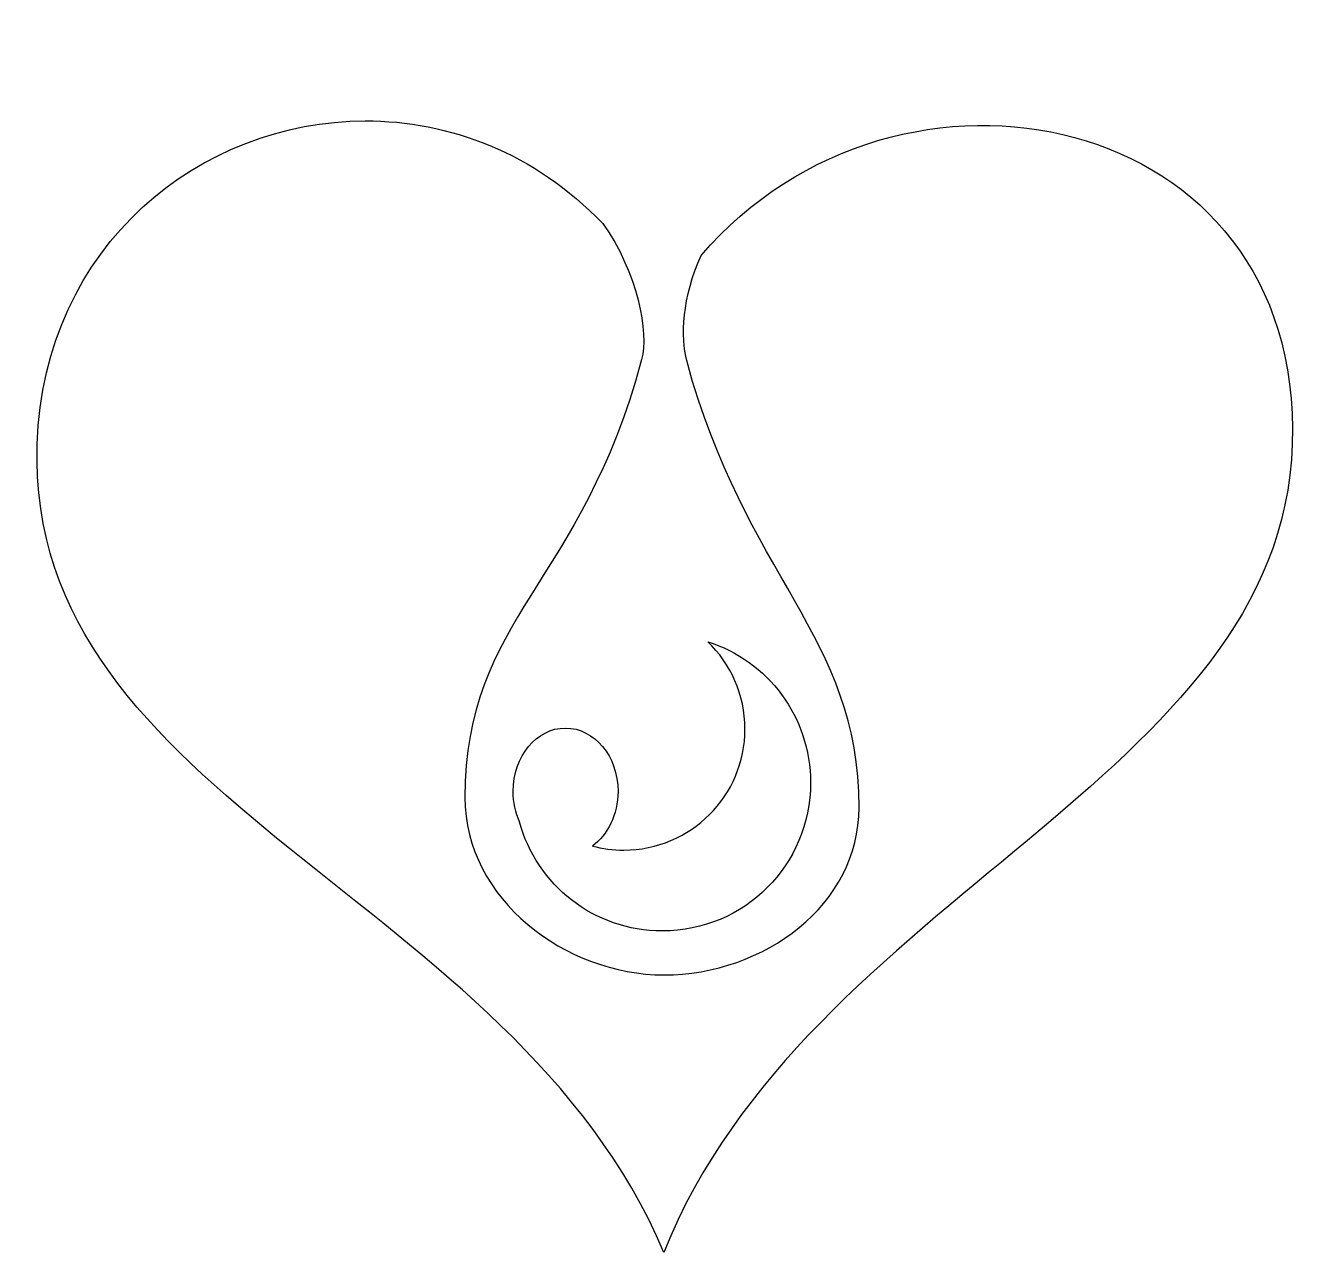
# Model space of a CAD drawing. Header units: centimetres. Extents: x -10 to 10.2, y -9.5 to 9.9.
import ezdxf

# ---------------------------------------------------------------- set-up
doc = ezdxf.new("R2010")
doc.units = ezdxf.units.CM
doc.header["$MEASUREMENT"] = 0
doc.layers.add('Layer 1', color=7, linetype='Continuous')

msp = doc.modelspace()

# ---------------------------------------------------------------- linework, layer by layer
at = {"layer": 'Layer 1'}
for points, knots in [([(-4.6701, 8.40323), (-7.25812, 8.39851), (-9.74729, 6.4549), (-9.85018, 3.29698), (-9.85018, 3.29698), (-10.03488, -2.3725), (-2.33517, -3.80858), (0.04749, -9.46802), (0.04749, -9.46802), (2.30305, -3.80908), (9.79871, -2.0317), (9.97539, 3.29694), (9.97539, 3.29694), (10.15165, 8.61234), (3.73858, 9.90833), (0.6378, 6.2764), (0.6378, 6.2764), (0.33773, 5.62592), (0.31374, 4.97581), (0.40984, 4.61734), (0.40984, 4.61734), (1.32252, 1.2111), (3.1322, 0.27244), (3.1322, -2.44052), (3.1322, -2.44052), (3.1322, -3.97535), (1.6306, -5.0853), (0.05006, -5.0853), (0.05006, -5.0853), (-1.49573, -5.0853), (-3.09411, -3.89764), (-3.09411, -2.28113), (-3.09411, -2.28113), (-3.09411, 0.54657), (-1.25082, 1.09496), (-0.3031, 4.63189), (-0.3031, 4.63189), (-0.1911, 5.04977), (-0.36129, 6.0112), (-0.91719, 6.78111), (-0.91719, 6.78111), (-0.91846, 6.78246), (-0.91985, 6.78364), (-0.92115, 6.78503), (-0.92115, 6.78503), (-1.99137, 7.89902), (-3.3437, 8.40567), (-4.67014, 8.40323), (-4.67014, 8.40323), (-4.67014, 8.40323), (-4.6701, 8.40323), (-4.6701, 8.40323)], [0, 0, 0, 0, 0.07142857, 0.07142857, 0.07142857, 0.07142857, 0.14285714, 0.14285714, 0.14285714, 0.14285714, 0.21428571, 0.21428571, 0.21428571, 0.21428571, 0.28571429, 0.28571429, 0.28571429, 0.28571429, 0.35714286, 0.35714286, 0.35714286, 0.35714286, 0.42857143, 0.42857143, 0.42857143, 0.42857143, 0.5, 0.5, 0.5, 0.5, 0.57142857, 0.57142857, 0.57142857, 0.57142857, 0.64285714, 0.64285714, 0.64285714, 0.64285714, 0.71428571, 0.71428571, 0.71428571, 0.71428571, 0.78571429, 0.78571429, 0.78571429, 0.78571429, 0.85714286, 0.85714286, 0.85714286, 0.85714286, 1, 1, 1, 1]), ([(0.7419, 0.17795), (1.10353, -0.17027), (1.32959, -0.65879), (1.32959, -1.20052), (1.32959, -1.20052), (1.32959, -2.2575), (0.47202, -3.11385), (-0.58505, -3.11385), (-0.58505, -3.11385), (-0.75625, -3.11385), (-0.9226, -3.09137), (-1.08052, -3.04933), (-1.08052, -3.04933), (-0.83864, -2.87433), (-0.67596, -2.55356), (-0.67596, -2.18742), (-0.67596, -2.18742), (-0.67596, -1.63375), (-1.04775, -1.18593), (-1.50486, -1.18593), (-1.50486, -1.18593), (-1.96197, -1.18593), (-2.33241, -1.63375), (-2.33241, -2.18742), (-2.33241, -2.18742), (-2.33241, -2.36048), (-2.29598, -2.52375), (-2.23226, -2.66582), (-2.23226, -2.66582), (-1.96373, -3.662), (-1.05881, -4.3907), (0.02499, -4.3907), (0.02499, -4.3907), (1.32208, -4.3907), (2.36531, -3.34746), (2.36531, -2.05038), (2.36531, -2.05038), (2.36531, -1.00377), (1.68556, -0.12314), (0.74184, 0.17794), (0.74184, 0.17794), (0.74184, 0.17794), (0.7419, 0.17795), (0.7419, 0.17795)], [0, 0, 0, 0, 0.08333333, 0.08333333, 0.08333333, 0.08333333, 0.16666667, 0.16666667, 0.16666667, 0.16666667, 0.25, 0.25, 0.25, 0.25, 0.33333333, 0.33333333, 0.33333333, 0.33333333, 0.41666667, 0.41666667, 0.41666667, 0.41666667, 0.5, 0.5, 0.5, 0.5, 0.58333333, 0.58333333, 0.58333333, 0.58333333, 0.66666667, 0.66666667, 0.66666667, 0.66666667, 0.75, 0.75, 0.75, 0.75, 0.83333333, 0.83333333, 0.83333333, 0.83333333, 1, 1, 1, 1])]:
    msp.add_open_spline(points, degree=3, knots=knots, dxfattribs=at)

doc.saveas('drawing.dxf')
